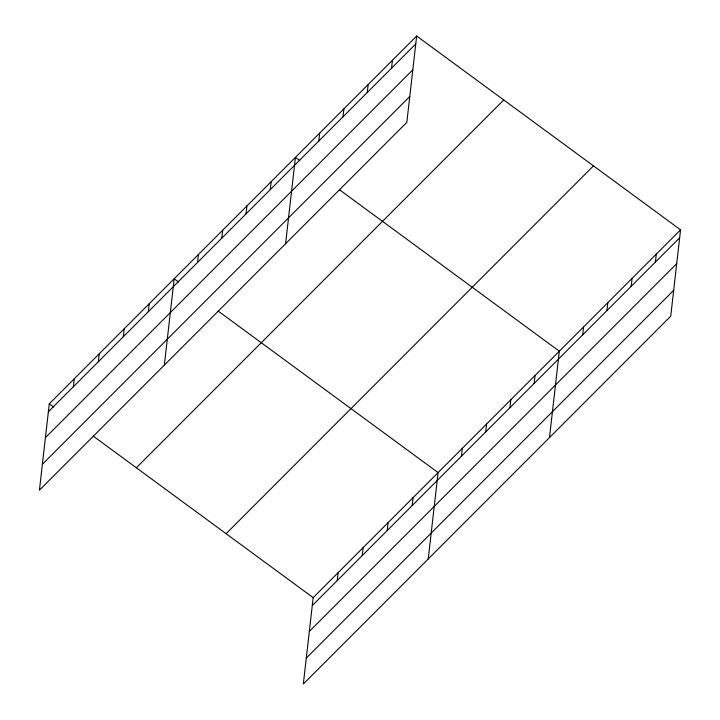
<?xml version="1.0" encoding="UTF-8"?>
<svg xmlns="http://www.w3.org/2000/svg" width="720" height="720" viewBox="0 0 720 720"><rect width="100%" height="100%" fill="white"/><g stroke="black" fill="none" stroke-linecap="round" stroke-linejoin="round"><path stroke-width="1.08" d="M416.664 36L49.275 403.812L39.438 490.167L406.827 122.355L416.664 36L680.562 229.833L670.725 316.188L303.336 684L313.173 597.645L680.562 229.833M73.35 386.757L74.259 378.801M98.334 361.746L99.243 353.79M123.318 336.735L124.227 328.779M148.302 311.724L149.202 303.768M164.349 365.112L174.186 278.757L178.587 281.988M197.532 262.431L198.441 254.484M221.778 238.158L222.687 230.202M246.024 213.885L246.933 205.929M270.27 189.603L271.179 181.656M285.588 243.738L295.425 157.383L299.826 160.605M318.771 141.057L319.68 133.101M343.017 116.775L343.926 108.828M367.263 92.502L368.172 84.555M391.518 68.229L392.418 60.273M337.248 580.59L338.157 572.634M362.232 555.57L363.132 547.623M387.216 530.559L388.116 522.612M412.2 505.548L413.1 497.601M428.247 558.945L438.084 472.59L218.169 311.067M461.43 456.264L462.33 448.308M485.676 431.991L486.576 424.035M509.922 407.709L510.831 399.762M534.168 383.436L535.077 375.489M549.486 437.562L559.323 351.207L339.408 189.684M582.669 334.881L583.569 326.934M606.915 310.608L607.824 302.661M631.161 286.335L632.07 278.379M655.407 262.062L656.316 254.106M48.366 411.768L415.764 43.956M45.423 437.643L412.812 69.822M42.381 464.301L409.779 96.48M136.359 467.775L503.757 99.963M226.089 533.682L593.478 165.87M312.264 605.601L679.662 237.78M309.321 631.467L676.71 263.655M306.279 658.125L673.677 290.313M49.275 403.812L53.676 407.043M93.258 436.122L313.173 597.645"/></g></svg>
